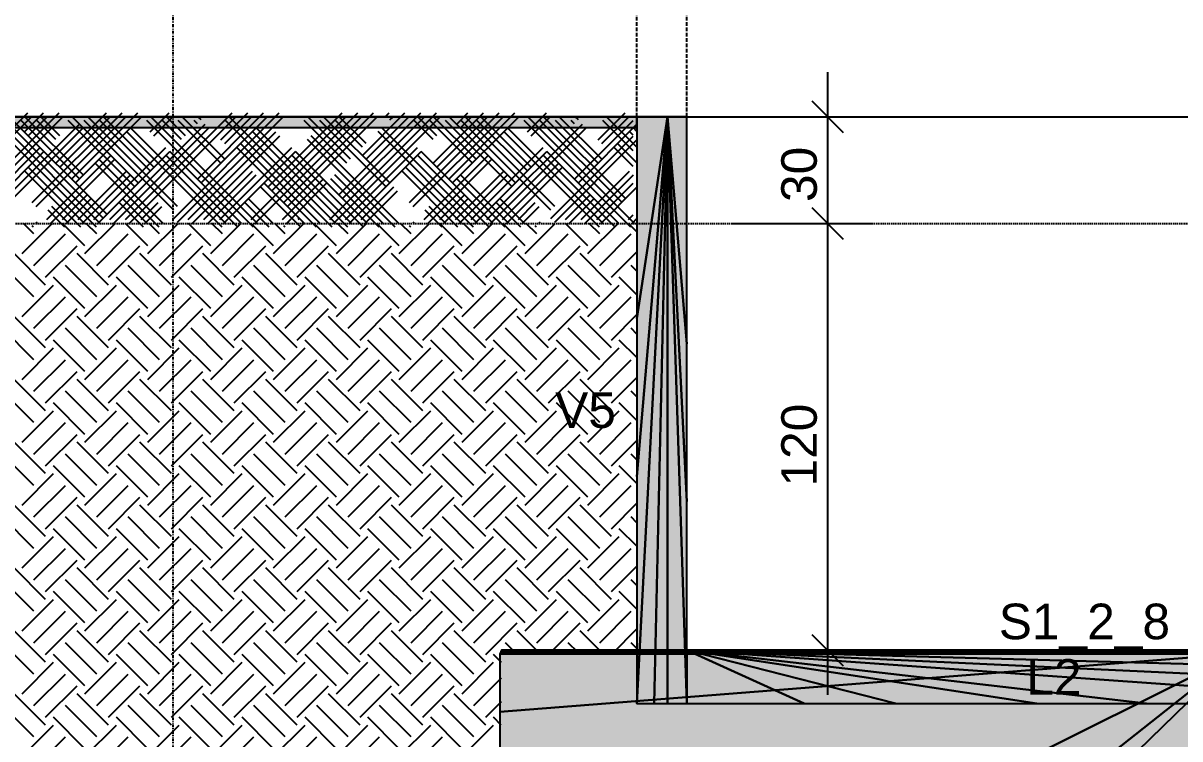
# Model space of a CAD drawing. Extents: x 37185 to 43130, y -8131 to -3926.
# Drawn here: x 38304.2 to 38521.1, y -7712.6 to -7578.4 of the extents above; entities that cross this region are included whole.
import ezdxf

# ---------------------------------------------------------------- set-up
doc = ezdxf.new("R2010")
doc.units = 0
doc.header["$MEASUREMENT"] = 0
for name, pattern in [('ESTILO_TQS_0001', [1, 0.7, -0.3]), ('ESTILO_TQS_0002', [0.4, 0.1, -0.3]), ('ESTILO_TQS_0004', [1.12, 0.5, -0.2, 0.01, -0.2, 0.01, -0.2])]:
    doc.linetypes.add(name, pattern=pattern)
for name, color, linetype in [('36', 253, 'CONTINUOUS'), ('47', 15, 'CONTINUOUS'), ('52', 3, 'CONTINUOUS'), ('67', 7, 'CONTINUOUS'), ('68', 4, 'CONTINUOUS'), ('70', 160, 'CONTINUOUS'), ('74', 2, 'CONTINUOUS'), ('75', 9, 'CONTINUOUS'), ('96', 252, 'CONTINUOUS')]:
    doc.layers.add(name, color=color, linetype=linetype)
doc.styles.add('TQS_ARIAL', font='arial.ttf')

msp = doc.modelspace()

# ---------------------------------------------------------------- linework, layer by layer
at = {"layer": '36', "linetype": 'Continuous'}
for p, q in [((38290.99, -7615.24), (38310.99, -7595.25)), ((38297.11, -7603.23), (38305.1, -7595.25)), ((38304.48, -7598.81), (38308.04, -7595.25)), ((38305.95, -7612.07), (38322.78, -7595.25)), ((38310.37, -7604.7), (38319.83, -7595.25)), ((38313.32, -7607.65), (38325.72, -7595.25)), ((38323.4, -7615.24), (38343.4, -7595.25)), ((38328.05, -7598.81), (38331.61, -7595.25)), ((38332.47, -7615.02), (38352.24, -7595.25)), ((38336.89, -7607.65), (38349.29, -7595.25)), ((38341.31, -7600.28), (38346.35, -7595.25)), ((38346.97, -7615.24), (38366.97, -7595.25)), ((38350.15, -7609.12), (38364.02, -7595.25)), ((38353.09, -7612.07), (38369.92, -7595.25)), ((38361.7, -7615.24), (38381.7, -7595.25)), ((38363.41, -7610.6), (38378.75, -7595.25)), ((38367.82, -7603.23), (38375.81, -7595.25)), ((38372.24, -7595.87), (38372.86, -7595.25)), ((38376.66, -7612.07), (38393.49, -7595.25)), ((38381.08, -7604.7), (38390.54, -7595.25)), ((38384.03, -7607.65), (38396.43, -7595.25)), ((38385.5, -7597.34), (38387.59, -7595.25)), ((38398.76, -7598.81), (38402.32, -7595.25)), ((38412.02, -7600.28), (38417.06, -7595.25)), ((38291.7, -7615.95), (38311.7, -7595.96)), ((38296.89, -7615.24), (38314.79, -7597.34)), ((38297.82, -7603.94), (38305.8, -7595.96)), ((38319.21, -7614.96), (38300.92, -7596.66)), ((38319.92, -7614.25), (38301.62, -7595.96)), ((38314.79, -7607.59), (38303.86, -7596.66)), ((38315.5, -7606.88), (38304.57, -7595.96)), ((38305.19, -7599.52), (38308.75, -7595.96)), ((38306.66, -7612.78), (38323.48, -7595.96)), ((38310.37, -7600.23), (38306.81, -7596.66)), ((38311.08, -7599.52), (38307.52, -7595.96)), ((38311.08, -7605.41), (38320.54, -7595.96)), ((38325.1, -7609.06), (38312.7, -7596.66)), ((38325.81, -7608.36), (38313.41, -7595.96)), ((38314.03, -7608.36), (38326.43, -7595.96)), ((38332.47, -7613.48), (38315.65, -7596.66)), ((38333.18, -7612.78), (38316.35, -7595.96)), ((38328.05, -7606.12), (38318.59, -7596.66)), ((38328.76, -7605.41), (38319.3, -7595.96)), ((38320.46, -7615.24), (38338.36, -7597.34)), ((38324.11, -7615.95), (38344.11, -7595.96)), ((38347.43, -7616.66), (38327.43, -7596.66)), ((38348.14, -7615.95), (38328.14, -7595.96)), ((38328.76, -7599.52), (38332.32, -7595.96)), ((38333.94, -7600.23), (38330.38, -7596.66)), ((38334.65, -7599.52), (38331.09, -7595.96)), ((38333.18, -7615.72), (38352.95, -7595.96)), ((38341.31, -7604.65), (38333.32, -7596.66)), ((38342.02, -7603.94), (38334.03, -7595.96)), ((38336.89, -7597.28), (38336.27, -7596.66)), ((38337.6, -7596.57), (38336.98, -7595.96)), ((38337.6, -7608.36), (38350, -7595.96)), ((38342.02, -7600.99), (38347.05, -7595.96)), ((38362.16, -7616.66), (38342.16, -7596.66)), ((38362.87, -7615.95), (38342.87, -7595.96)), ((38347.68, -7615.95), (38367.68, -7595.96)), ((38350.85, -7609.83), (38364.73, -7595.96)), ((38353.8, -7612.78), (38370.62, -7595.96)), ((38364.88, -7604.65), (38356.9, -7596.66)), ((38365.59, -7603.94), (38357.6, -7595.96)), ((38372.24, -7609.06), (38359.84, -7596.66)), ((38372.95, -7608.36), (38360.55, -7595.96)), ((38362.41, -7615.95), (38382.41, -7595.96)), ((38367.82, -7601.7), (38362.79, -7596.66)), ((38368.53, -7600.99), (38363.49, -7595.96)), ((38364.11, -7611.3), (38379.46, -7595.96)), ((38368.53, -7603.94), (38376.52, -7595.96)), ((38372.95, -7596.57), (38373.57, -7595.96)), ((38377.37, -7612.78), (38394.19, -7595.96)), ((38381.08, -7600.23), (38377.52, -7596.66)), ((38381.79, -7599.52), (38378.23, -7595.96)), ((38388.45, -7604.65), (38380.47, -7596.66)), ((38389.16, -7603.94), (38381.17, -7595.96)), ((38381.79, -7605.41), (38391.25, -7595.96)), ((38395.81, -7609.06), (38383.41, -7596.66)), ((38396.52, -7608.36), (38384.12, -7595.96)), ((38384.74, -7608.36), (38397.14, -7595.96)), ((38386.21, -7598.05), (38388.3, -7595.96)), ((38403.18, -7613.48), (38386.36, -7596.66)), ((38403.89, -7612.78), (38387.07, -7595.96)), ((38398.76, -7606.12), (38389.3, -7596.66)), ((38399.47, -7605.41), (38390.01, -7595.96)), ((38391.17, -7615.24), (38409.07, -7597.34)), ((38418.14, -7616.66), (38398.14, -7596.66)), ((38418.85, -7615.95), (38398.85, -7595.96)), ((38399.47, -7599.52), (38403.03, -7595.96)), ((38416.44, -7612.01), (38401.09, -7596.66)), ((38417.15, -7611.3), (38401.8, -7595.96)), ((38412.02, -7604.65), (38404.04, -7596.66)), ((38412.73, -7603.94), (38404.74, -7595.96)), ((38407.6, -7597.28), (38406.98, -7596.66)), ((38407.6, -7607.65), (38418.59, -7596.67)), ((38408.31, -7596.57), (38407.69, -7595.96)), ((38408.31, -7608.36), (38419.29, -7597.37)), ((38412.73, -7600.99), (38417.76, -7595.96)), ((38418.59, -7602.37), (38412.87, -7596.66)), ((38419.29, -7601.67), (38413.58, -7595.96)), ((38297.59, -7615.95), (38315.5, -7598.05)), ((38317.97, -7616.66), (38300.06, -7598.75)), ((38318.67, -7615.95), (38300.77, -7598.05)), ((38321.16, -7615.95), (38339.07, -7598.05)), ((38341.54, -7616.66), (38323.63, -7598.75)), ((38342.24, -7615.95), (38324.34, -7598.05)), ((38335.19, -7615.24), (38351.62, -7598.81)), ((38335.89, -7615.95), (38352.33, -7599.52)), ((38365.11, -7616.66), (38347.2, -7598.75)), ((38365.81, -7615.95), (38347.91, -7598.05)), ((38374.65, -7615.95), (38358.22, -7599.52)), ((38388.68, -7616.66), (38370.77, -7598.75)), ((38389.38, -7615.95), (38371.48, -7598.05)), ((38391.87, -7615.95), (38409.78, -7598.05)), ((38412.25, -7616.66), (38394.34, -7598.75)), ((38412.95, -7615.95), (38395.05, -7598.05)), ((38403.18, -7615.02), (38418.59, -7599.61)), ((38418.59, -7599.43), (38417.91, -7598.75)), ((38419.29, -7598.72), (38418.62, -7598.05)), ((38293.94, -7615.24), (38307.43, -7601.76)), ((38317.51, -7615.24), (38331, -7601.76)), ((38341.08, -7615.24), (38354.57, -7601.76)), ((38359.21, -7616.66), (38344.25, -7601.7)), ((38359.92, -7615.95), (38344.96, -7600.99)), ((38373.95, -7616.66), (38357.51, -7600.23)), ((38364.65, -7615.24), (38378.14, -7601.76)), ((38388.22, -7615.24), (38401.71, -7601.76)), ((38403.89, -7615.72), (38419.29, -7600.32)), ((38418.59, -7605.32), (38414.97, -7601.7)), ((38419.29, -7604.61), (38415.67, -7600.99)), ((38294.65, -7615.95), (38308.13, -7602.47)), ((38308.67, -7615.24), (38320.68, -7603.23)), ((38309.38, -7615.95), (38321.39, -7603.94)), ((38318.22, -7615.95), (38331.7, -7602.47)), ((38330.46, -7615.95), (38318.45, -7603.94)), ((38344.48, -7616.66), (38331, -7603.17)), ((38345.19, -7615.95), (38331.7, -7602.47)), ((38341.79, -7615.95), (38355.27, -7602.47)), ((38368.05, -7616.66), (38354.57, -7603.17)), ((38368.76, -7615.95), (38355.27, -7602.47)), ((38365.36, -7615.95), (38378.84, -7602.47)), ((38391.62, -7616.66), (38378.14, -7603.17)), ((38392.33, -7615.95), (38378.84, -7602.47)), ((38379.38, -7615.24), (38391.4, -7603.23)), ((38380.09, -7615.95), (38392.1, -7603.94)), ((38388.93, -7615.95), (38402.41, -7602.47)), ((38415.19, -7616.66), (38401.71, -7603.17)), ((38415.9, -7615.95), (38402.41, -7602.47)), ((38315.02, -7616.66), (38304.48, -7606.12)), ((38315.73, -7615.95), (38305.19, -7605.41)), ((38314.56, -7615.24), (38323.63, -7606.18)), ((38329.75, -7616.66), (38317.74, -7604.65)), ((38338.13, -7615.24), (38347.2, -7606.18)), ((38385.73, -7616.66), (38375.19, -7606.12)), ((38386.44, -7615.95), (38375.9, -7605.41)), ((38385.27, -7615.24), (38394.34, -7606.18)), ((38394.11, -7615.24), (38404.65, -7604.7)), ((38394.82, -7615.95), (38405.36, -7605.41)), ((38408.84, -7615.24), (38417.91, -7606.18)), ((38315.27, -7615.95), (38324.34, -7606.88)), ((38338.84, -7615.95), (38347.91, -7606.88)), ((38356.97, -7615.95), (38349.38, -7608.36)), ((38352.87, -7615.24), (38360.46, -7607.65)), ((38353.57, -7615.95), (38361.17, -7608.36)), ((38371, -7616.66), (38361.93, -7607.59)), ((38371.71, -7615.95), (38362.64, -7606.88)), ((38394.57, -7616.66), (38385.5, -7607.59)), ((38385.98, -7615.95), (38395.05, -7606.88)), ((38395.28, -7615.95), (38386.21, -7606.88)), ((38409.55, -7615.95), (38418.62, -7606.88)), ((38411.79, -7615.24), (38418.59, -7608.45)), ((38419.29, -7607.56), (38419.29, -7607.56)), ((38419.29, -7607.56), (38419.29, -7607.56)), ((38311.62, -7615.24), (38316.26, -7610.6)), ((38356.27, -7616.66), (38348.67, -7609.06)), ((38367.6, -7615.24), (38373.72, -7609.12)), ((38368.3, -7615.95), (38374.42, -7609.83)), ((38382.33, -7615.24), (38386.98, -7610.6)), ((38405.9, -7615.24), (38410.55, -7610.6)), ((38412.5, -7615.95), (38419.29, -7609.16)), ((38419.29, -7610.5), (38419.29, -7610.5)), ((38419.29, -7610.5), (38419.29, -7610.5)), ((38312.78, -7615.95), (38309.61, -7612.78)), ((38312.32, -7615.95), (38316.97, -7611.3)), ((38326.8, -7616.66), (38322.16, -7612.01)), ((38327.51, -7615.95), (38322.86, -7611.3)), ((38326.35, -7615.24), (38329.52, -7612.07)), ((38327.06, -7615.95), (38330.23, -7612.78)), ((38350.38, -7616.66), (38345.73, -7612.01)), ((38351.08, -7615.95), (38346.43, -7611.3)), ((38383.49, -7615.95), (38380.32, -7612.78)), ((38383.04, -7615.95), (38387.68, -7611.3)), ((38397.52, -7616.66), (38392.87, -7612.01)), ((38398.22, -7615.95), (38393.58, -7611.3)), ((38397.06, -7615.24), (38400.23, -7612.07)), ((38397.77, -7615.95), (38400.94, -7612.78)), ((38406.61, -7615.95), (38411.25, -7611.3)), ((38312.07, -7616.66), (38308.9, -7613.48)), ((38355.81, -7615.24), (38356.04, -7615.02)), ((38382.78, -7616.66), (38379.61, -7613.48)), ((38417.68, -7615.24), (38418.59, -7614.34)), ((38418.39, -7615.95), (38419.29, -7615.05)), ((38419.29, -7613.45), (38419.29, -7613.45)), ((38419.29, -7613.45), (38419.29, -7613.45)), ((38306.18, -7616.66), (38305.95, -7616.43)), ((38306.43, -7615.95), (38306.43, -7615.95)), ((38306.43, -7615.95), (38306.43, -7615.95)), ((38306.89, -7615.95), (38306.66, -7615.72)), ((38309.83, -7615.95), (38309.83, -7615.95)), ((38309.83, -7615.95), (38309.83, -7615.95)), ((38321.62, -7615.95), (38321.62, -7615.95)), ((38321.62, -7615.95), (38321.62, -7615.95)), ((38324.57, -7615.95), (38324.57, -7615.95)), ((38324.57, -7615.95), (38324.57, -7615.95)), ((38330, -7615.95), (38330, -7615.95)), ((38330, -7615.95), (38330, -7615.95)), ((38332.95, -7615.95), (38332.95, -7615.95)), ((38332.95, -7615.95), (38332.95, -7615.95)), ((38333.4, -7615.95), (38333.4, -7615.95)), ((38333.4, -7615.95), (38333.4, -7615.95)), ((38336.35, -7615.95), (38336.35, -7615.95)), ((38336.35, -7615.95), (38336.35, -7615.95)), ((38339.3, -7615.95), (38339.3, -7615.95)), ((38339.3, -7615.95), (38339.3, -7615.95)), ((38344.73, -7615.95), (38344.73, -7615.95)), ((38344.73, -7615.95), (38344.73, -7615.95)), ((38350.63, -7615.95), (38350.63, -7615.95)), ((38350.63, -7615.95), (38350.63, -7615.95)), ((38353.32, -7616.66), (38353.09, -7616.43)), ((38354.03, -7615.95), (38353.8, -7615.72)), ((38356.52, -7615.95), (38356.75, -7615.72)), ((38359.47, -7615.95), (38359.47, -7615.95)), ((38359.47, -7615.95), (38359.47, -7615.95)), ((38371.25, -7615.95), (38371.25, -7615.95)), ((38371.25, -7615.95), (38371.25, -7615.95)), ((38374.2, -7615.95), (38374.2, -7615.95)), ((38374.2, -7615.95), (38374.2, -7615.95)), ((38376.89, -7616.66), (38376.66, -7616.43)), ((38377.14, -7615.95), (38377.14, -7615.95)), ((38377.14, -7615.95), (38377.14, -7615.95)), ((38377.6, -7615.95), (38377.37, -7615.72)), ((38380.55, -7615.95), (38380.55, -7615.95)), ((38380.55, -7615.95), (38380.55, -7615.95)), ((38400.46, -7616.66), (38400.23, -7616.43)), ((38400.71, -7615.95), (38400.71, -7615.95)), ((38400.71, -7615.95), (38400.71, -7615.95)), ((38401.17, -7615.95), (38400.94, -7615.72)), ((38403.66, -7615.95), (38403.66, -7615.95)), ((38403.66, -7615.95), (38403.66, -7615.95)), ((38404.12, -7615.95), (38404.12, -7615.95)), ((38404.12, -7615.95), (38404.12, -7615.95)), ((38407.06, -7615.95), (38407.06, -7615.95)), ((38407.06, -7615.95), (38407.06, -7615.95)), ((38410.01, -7615.95), (38410.01, -7615.95)), ((38410.01, -7615.95), (38410.01, -7615.95)), ((38415.44, -7615.95), (38415.44, -7615.95)), ((38415.44, -7615.95), (38415.44, -7615.95))]:
    msp.add_line(p, q, dxfattribs=at)
at = {"layer": '47', "linetype": 'Continuous'}
for p, q in [((38304.03, -7621.62), (38309.69, -7615.96)), ((38306.24, -7617.93), (38304.27, -7615.96)), ((38315.82, -7620.14), (38311.63, -7615.96)), ((38315.82, -7621.62), (38321.48, -7615.96)), ((38318.03, -7617.93), (38316.05, -7615.96)), ((38327.6, -7620.14), (38323.42, -7615.96)), ((38327.6, -7621.62), (38333.26, -7615.96)), ((38329.81, -7617.93), (38327.84, -7615.96)), ((38339.39, -7620.14), (38335.2, -7615.96)), ((38339.39, -7621.62), (38345.05, -7615.96)), ((38341.6, -7617.93), (38339.62, -7615.96)), ((38351.17, -7620.14), (38346.99, -7615.96)), ((38351.17, -7621.62), (38356.84, -7615.96)), ((38353.38, -7617.93), (38351.41, -7615.96)), ((38362.96, -7620.14), (38358.77, -7615.96)), ((38362.96, -7621.62), (38368.62, -7615.96)), ((38365.17, -7617.93), (38363.19, -7615.96)), ((38374.74, -7620.14), (38370.56, -7615.96)), ((38374.74, -7621.62), (38380.41, -7615.96)), ((38376.95, -7617.93), (38374.98, -7615.96)), ((38386.53, -7620.14), (38382.34, -7615.96)), ((38386.53, -7621.62), (38392.19, -7615.96)), ((38388.74, -7617.93), (38386.76, -7615.96)), ((38398.31, -7620.14), (38394.13, -7615.96)), ((38398.31, -7621.62), (38403.98, -7615.96)), ((38400.52, -7617.93), (38398.55, -7615.96)), ((38410.1, -7620.14), (38405.91, -7615.96)), ((38410.1, -7621.62), (38415.76, -7615.96)), ((38412.31, -7617.93), (38410.33, -7615.96)), ((38419.29, -7617.55), (38417.7, -7615.96)), ((38306.24, -7623.83), (38312.14, -7617.93)), ((38318.03, -7623.83), (38323.92, -7617.93)), ((38329.81, -7623.83), (38335.71, -7617.93)), ((38341.6, -7623.83), (38347.49, -7617.93)), ((38353.38, -7623.83), (38359.28, -7617.93)), ((38365.17, -7623.83), (38371.06, -7617.93)), ((38376.95, -7623.83), (38382.85, -7617.93)), ((38388.74, -7623.83), (38394.63, -7617.93)), ((38400.52, -7623.83), (38406.42, -7617.93)), ((38412.31, -7623.83), (38418.2, -7617.93)), ((38308.45, -7627.51), (38302.56, -7621.62)), ((38308.45, -7626.04), (38314.35, -7620.14)), ((38320.24, -7627.51), (38314.35, -7621.62)), ((38320.24, -7626.04), (38326.13, -7620.14)), ((38332.02, -7627.51), (38326.13, -7621.62)), ((38332.02, -7626.04), (38337.92, -7620.14)), ((38343.81, -7627.51), (38337.92, -7621.62)), ((38343.81, -7626.04), (38349.7, -7620.14)), ((38355.59, -7627.51), (38349.7, -7621.62)), ((38355.59, -7626.04), (38361.49, -7620.14)), ((38367.38, -7627.51), (38361.49, -7621.62)), ((38367.38, -7626.04), (38373.27, -7620.14)), ((38379.16, -7627.51), (38373.27, -7621.62)), ((38379.16, -7626.04), (38385.06, -7620.14)), ((38390.95, -7627.51), (38385.06, -7621.62)), ((38390.95, -7626.04), (38396.84, -7620.14)), ((38402.73, -7627.51), (38396.84, -7621.62)), ((38402.73, -7626.04), (38408.63, -7620.14)), ((38414.52, -7627.51), (38408.63, -7621.62)), ((38414.52, -7626.04), (38419.29, -7621.26)), ((38419.29, -7620.5), (38419.29, -7620.5)), ((38306.24, -7629.72), (38300.35, -7623.83)), ((38318.03, -7629.72), (38312.14, -7623.83)), ((38329.81, -7629.72), (38323.92, -7623.83)), ((38341.6, -7629.72), (38335.71, -7623.83)), ((38353.38, -7629.72), (38347.49, -7623.83)), ((38365.17, -7629.72), (38359.28, -7623.83)), ((38376.95, -7629.72), (38371.06, -7623.83)), ((38388.74, -7629.72), (38382.85, -7623.83)), ((38400.52, -7629.72), (38394.63, -7623.83)), ((38412.31, -7629.72), (38406.42, -7623.83)), ((38419.29, -7624.92), (38418.2, -7623.83)), ((38315.82, -7631.93), (38309.93, -7626.04)), ((38327.6, -7631.93), (38321.71, -7626.04)), ((38339.39, -7631.93), (38333.5, -7626.04)), ((38351.17, -7631.93), (38345.28, -7626.04)), ((38362.96, -7631.93), (38357.07, -7626.04)), ((38374.74, -7631.93), (38368.85, -7626.04)), ((38386.53, -7631.93), (38380.64, -7626.04)), ((38398.31, -7631.93), (38392.42, -7626.04)), ((38410.1, -7631.93), (38404.21, -7626.04)), ((38419.29, -7629.34), (38415.99, -7626.04)), ((38304.03, -7633.4), (38309.93, -7627.51)), ((38315.82, -7633.4), (38321.71, -7627.51)), ((38327.6, -7633.4), (38333.5, -7627.51)), ((38339.39, -7633.4), (38345.28, -7627.51)), ((38351.17, -7633.4), (38357.07, -7627.51)), ((38362.96, -7633.4), (38368.85, -7627.51)), ((38374.74, -7633.4), (38380.64, -7627.51)), ((38386.53, -7633.4), (38392.42, -7627.51)), ((38398.31, -7633.4), (38404.21, -7627.51)), ((38410.1, -7633.4), (38415.99, -7627.51)), ((38306.24, -7635.61), (38312.14, -7629.72)), ((38318.03, -7635.61), (38323.92, -7629.72)), ((38329.81, -7635.61), (38335.71, -7629.72)), ((38341.6, -7635.61), (38347.49, -7629.72)), ((38353.38, -7635.61), (38359.28, -7629.72)), ((38365.17, -7635.61), (38371.06, -7629.72)), ((38376.95, -7635.61), (38382.85, -7629.72)), ((38388.74, -7635.61), (38394.63, -7629.72)), ((38400.52, -7635.61), (38406.42, -7629.72)), ((38412.31, -7635.61), (38418.2, -7629.72)), ((38308.45, -7637.82), (38314.35, -7631.93)), ((38320.24, -7637.82), (38326.13, -7631.93)), ((38332.02, -7637.82), (38337.92, -7631.93)), ((38343.81, -7637.82), (38349.7, -7631.93)), ((38355.59, -7637.82), (38361.49, -7631.93)), ((38367.38, -7637.82), (38373.27, -7631.93)), ((38379.16, -7637.82), (38385.06, -7631.93)), ((38390.95, -7637.82), (38396.84, -7631.93)), ((38402.73, -7637.82), (38408.63, -7631.93)), ((38419.29, -7632.28), (38419.29, -7632.28)), ((38308.45, -7639.29), (38302.56, -7633.4)), ((38320.24, -7639.29), (38314.35, -7633.4)), ((38332.02, -7639.29), (38326.13, -7633.4)), ((38343.81, -7639.29), (38337.92, -7633.4)), ((38355.59, -7639.29), (38349.7, -7633.4)), ((38367.38, -7639.29), (38361.49, -7633.4)), ((38379.16, -7639.29), (38373.27, -7633.4)), ((38390.95, -7639.29), (38385.06, -7633.4)), ((38402.73, -7639.29), (38396.84, -7633.4)), ((38414.52, -7639.29), (38408.63, -7633.4)), ((38414.52, -7637.82), (38419.29, -7633.05)), ((38306.24, -7641.5), (38300.35, -7635.61)), ((38318.03, -7641.5), (38312.14, -7635.61)), ((38329.81, -7641.5), (38323.92, -7635.61)), ((38341.6, -7641.5), (38335.71, -7635.61)), ((38353.38, -7641.5), (38347.49, -7635.61)), ((38365.17, -7641.5), (38359.28, -7635.61)), ((38376.95, -7641.5), (38371.06, -7635.61)), ((38388.74, -7641.5), (38382.85, -7635.61)), ((38400.52, -7641.5), (38394.63, -7635.61)), ((38412.31, -7641.5), (38406.42, -7635.61)), ((38419.29, -7636.7), (38418.2, -7635.61)), ((38315.82, -7643.71), (38309.93, -7637.82)), ((38327.6, -7643.71), (38321.71, -7637.82)), ((38339.39, -7643.71), (38333.5, -7637.82)), ((38351.17, -7643.71), (38345.28, -7637.82)), ((38362.96, -7643.71), (38357.07, -7637.82)), ((38374.74, -7643.71), (38368.85, -7637.82)), ((38386.53, -7643.71), (38380.64, -7637.82)), ((38398.31, -7643.71), (38392.42, -7637.82)), ((38410.1, -7643.71), (38404.21, -7637.82)), ((38419.29, -7641.12), (38415.99, -7637.82)), ((38304.03, -7645.19), (38309.93, -7639.29)), ((38315.82, -7645.19), (38321.71, -7639.29)), ((38327.6, -7645.19), (38333.5, -7639.29)), ((38339.39, -7645.19), (38345.28, -7639.29)), ((38351.17, -7645.19), (38357.07, -7639.29)), ((38362.96, -7645.19), (38368.85, -7639.29)), ((38374.74, -7645.19), (38380.64, -7639.29)), ((38386.53, -7645.19), (38392.42, -7639.29)), ((38398.31, -7645.19), (38404.21, -7639.29)), ((38410.1, -7645.19), (38415.99, -7639.29)), ((38306.24, -7647.4), (38312.14, -7641.5)), ((38318.03, -7647.4), (38323.92, -7641.5)), ((38329.81, -7647.4), (38335.71, -7641.5)), ((38341.6, -7647.4), (38347.49, -7641.5)), ((38353.38, -7647.4), (38359.28, -7641.5)), ((38365.17, -7647.4), (38371.06, -7641.5)), ((38376.95, -7647.4), (38382.85, -7641.5)), ((38388.74, -7647.4), (38394.63, -7641.5)), ((38400.52, -7647.4), (38406.42, -7641.5)), ((38412.31, -7647.4), (38418.2, -7641.5)), ((38308.45, -7651.08), (38302.56, -7645.19)), ((38308.45, -7649.61), (38314.35, -7643.71)), ((38320.24, -7651.08), (38314.35, -7645.19)), ((38320.24, -7649.61), (38326.13, -7643.71)), ((38332.02, -7651.08), (38326.13, -7645.19)), ((38332.02, -7649.61), (38337.92, -7643.71)), ((38343.81, -7651.08), (38337.92, -7645.19)), ((38343.81, -7649.61), (38349.7, -7643.71)), ((38355.59, -7651.08), (38349.7, -7645.19)), ((38355.59, -7649.61), (38361.49, -7643.71)), ((38367.38, -7651.08), (38361.49, -7645.19)), ((38367.38, -7649.61), (38373.27, -7643.71)), ((38379.16, -7651.08), (38373.27, -7645.19)), ((38379.16, -7649.61), (38385.06, -7643.71)), ((38390.95, -7651.08), (38385.06, -7645.19)), ((38390.95, -7649.61), (38396.84, -7643.71)), ((38402.73, -7651.08), (38396.84, -7645.19)), ((38402.73, -7649.61), (38408.63, -7643.71)), ((38414.52, -7651.08), (38408.63, -7645.19)), ((38414.52, -7649.61), (38419.29, -7644.83)), ((38419.29, -7644.07), (38419.29, -7644.07)), ((38306.24, -7653.29), (38300.35, -7647.4)), ((38318.03, -7653.29), (38312.14, -7647.4)), ((38329.81, -7653.29), (38323.92, -7647.4)), ((38341.6, -7653.29), (38335.71, -7647.4)), ((38353.38, -7653.29), (38347.49, -7647.4)), ((38365.17, -7653.29), (38359.28, -7647.4)), ((38376.95, -7653.29), (38371.06, -7647.4)), ((38388.74, -7653.29), (38382.85, -7647.4)), ((38400.52, -7653.29), (38394.63, -7647.4)), ((38412.31, -7653.29), (38406.42, -7647.4)), ((38419.29, -7648.49), (38418.2, -7647.4)), ((38315.82, -7655.5), (38309.93, -7649.61)), ((38327.6, -7655.5), (38321.71, -7649.61)), ((38339.39, -7655.5), (38333.5, -7649.61)), ((38351.17, -7655.5), (38345.28, -7649.61)), ((38362.96, -7655.5), (38357.07, -7649.61)), ((38374.74, -7655.5), (38368.85, -7649.61)), ((38386.53, -7655.5), (38380.64, -7649.61)), ((38398.31, -7655.5), (38392.42, -7649.61)), ((38410.1, -7655.5), (38404.21, -7649.61)), ((38419.29, -7652.91), (38415.99, -7649.61)), ((38304.03, -7656.97), (38309.93, -7651.08)), ((38315.82, -7656.97), (38321.71, -7651.08)), ((38327.6, -7656.97), (38333.5, -7651.08)), ((38339.39, -7656.97), (38345.28, -7651.08)), ((38351.17, -7656.97), (38357.07, -7651.08)), ((38362.96, -7656.97), (38368.85, -7651.08)), ((38374.74, -7656.97), (38380.64, -7651.08)), ((38386.53, -7656.97), (38392.42, -7651.08)), ((38398.31, -7656.97), (38404.21, -7651.08)), ((38410.1, -7656.97), (38415.99, -7651.08)), ((38306.24, -7659.18), (38312.14, -7653.29)), ((38318.03, -7659.18), (38323.92, -7653.29)), ((38329.81, -7659.18), (38335.71, -7653.29)), ((38341.6, -7659.18), (38347.49, -7653.29)), ((38353.38, -7659.18), (38359.28, -7653.29)), ((38365.17, -7659.18), (38371.06, -7653.29)), ((38376.95, -7659.18), (38382.85, -7653.29)), ((38388.74, -7659.18), (38394.63, -7653.29)), ((38400.52, -7659.18), (38406.42, -7653.29)), ((38412.31, -7659.18), (38418.2, -7653.29)), ((38308.45, -7661.39), (38314.35, -7655.5)), ((38320.24, -7661.39), (38326.13, -7655.5)), ((38332.02, -7661.39), (38337.92, -7655.5)), ((38343.81, -7661.39), (38349.7, -7655.5)), ((38355.59, -7661.39), (38361.49, -7655.5)), ((38367.38, -7661.39), (38373.27, -7655.5)), ((38379.16, -7661.39), (38385.06, -7655.5)), ((38390.95, -7661.39), (38396.84, -7655.5)), ((38402.73, -7661.39), (38408.63, -7655.5)), ((38419.29, -7655.85), (38419.29, -7655.85)), ((38308.45, -7662.86), (38302.56, -7656.97)), ((38320.24, -7662.86), (38314.35, -7656.97)), ((38332.02, -7662.86), (38326.13, -7656.97)), ((38343.81, -7662.86), (38337.92, -7656.97)), ((38355.59, -7662.86), (38349.7, -7656.97)), ((38367.38, -7662.86), (38361.49, -7656.97)), ((38379.16, -7662.86), (38373.27, -7656.97)), ((38390.95, -7662.86), (38385.06, -7656.97)), ((38402.73, -7662.86), (38396.84, -7656.97)), ((38414.52, -7662.86), (38408.63, -7656.97)), ((38414.52, -7661.39), (38419.29, -7656.62)), ((38306.24, -7665.07), (38300.35, -7659.18)), ((38318.03, -7665.07), (38312.14, -7659.18)), ((38329.81, -7665.07), (38323.92, -7659.18)), ((38341.6, -7665.07), (38335.71, -7659.18)), ((38353.38, -7665.07), (38347.49, -7659.18)), ((38365.17, -7665.07), (38359.28, -7659.18)), ((38376.95, -7665.07), (38371.06, -7659.18)), ((38388.74, -7665.07), (38382.85, -7659.18)), ((38400.52, -7665.07), (38394.63, -7659.18)), ((38412.31, -7665.07), (38406.42, -7659.18)), ((38419.29, -7660.27), (38418.2, -7659.18)), ((38304.03, -7668.76), (38309.93, -7662.86)), ((38315.82, -7667.28), (38309.93, -7661.39)), ((38315.82, -7668.76), (38321.71, -7662.86)), ((38327.6, -7667.28), (38321.71, -7661.39)), ((38327.6, -7668.76), (38333.5, -7662.86)), ((38339.39, -7667.28), (38333.5, -7661.39)), ((38339.39, -7668.76), (38345.28, -7662.86)), ((38351.17, -7667.28), (38345.28, -7661.39)), ((38351.17, -7668.76), (38357.07, -7662.86)), ((38362.96, -7667.28), (38357.07, -7661.39)), ((38362.96, -7668.76), (38368.85, -7662.86)), ((38374.74, -7667.28), (38368.85, -7661.39)), ((38374.74, -7668.76), (38380.64, -7662.86)), ((38386.53, -7667.28), (38380.64, -7661.39)), ((38386.53, -7668.76), (38392.42, -7662.86)), ((38398.31, -7667.28), (38392.42, -7661.39)), ((38398.31, -7668.76), (38404.21, -7662.86)), ((38410.1, -7667.28), (38404.21, -7661.39)), ((38410.1, -7668.76), (38415.99, -7662.86)), ((38419.29, -7664.69), (38415.99, -7661.39)), ((38306.24, -7670.97), (38312.14, -7665.07)), ((38318.03, -7670.97), (38323.92, -7665.07)), ((38329.81, -7670.97), (38335.71, -7665.07)), ((38341.6, -7670.97), (38347.49, -7665.07)), ((38353.38, -7670.97), (38359.28, -7665.07)), ((38365.17, -7670.97), (38371.06, -7665.07)), ((38376.95, -7670.97), (38382.85, -7665.07)), ((38388.74, -7670.97), (38394.63, -7665.07)), ((38400.52, -7670.97), (38406.42, -7665.07)), ((38412.31, -7670.97), (38418.2, -7665.07)), ((38308.45, -7673.18), (38314.35, -7667.28)), ((38320.24, -7673.18), (38326.13, -7667.28)), ((38332.02, -7673.18), (38337.92, -7667.28)), ((38343.81, -7673.18), (38349.7, -7667.28)), ((38355.59, -7673.18), (38361.49, -7667.28)), ((38367.38, -7673.18), (38373.27, -7667.28)), ((38379.16, -7673.18), (38385.06, -7667.28)), ((38390.95, -7673.18), (38396.84, -7667.28)), ((38402.73, -7673.18), (38408.63, -7667.28)), ((38308.45, -7674.65), (38302.56, -7668.76)), ((38320.24, -7674.65), (38314.35, -7668.76)), ((38332.02, -7674.65), (38326.13, -7668.76)), ((38343.81, -7674.65), (38337.92, -7668.76)), ((38355.59, -7674.65), (38349.7, -7668.76)), ((38367.38, -7674.65), (38361.49, -7668.76)), ((38379.16, -7674.65), (38373.27, -7668.76)), ((38390.95, -7674.65), (38385.06, -7668.76)), ((38402.73, -7674.65), (38396.84, -7668.76)), ((38414.52, -7674.65), (38408.63, -7668.76)), ((38414.52, -7673.18), (38419.29, -7668.4)), ((38419.29, -7667.64), (38419.29, -7667.64)), ((38306.24, -7676.86), (38300.35, -7670.97)), ((38318.03, -7676.86), (38312.14, -7670.97)), ((38329.81, -7676.86), (38323.92, -7670.97)), ((38341.6, -7676.86), (38335.71, -7670.97)), ((38353.38, -7676.86), (38347.49, -7670.97)), ((38365.17, -7676.86), (38359.28, -7670.97)), ((38376.95, -7676.86), (38371.06, -7670.97)), ((38388.74, -7676.86), (38382.85, -7670.97)), ((38400.52, -7676.86), (38394.63, -7670.97)), ((38412.31, -7676.86), (38406.42, -7670.97)), ((38419.29, -7672.06), (38418.2, -7670.97)), ((38315.82, -7679.07), (38309.93, -7673.18)), ((38327.6, -7679.07), (38321.71, -7673.18)), ((38339.39, -7679.07), (38333.5, -7673.18)), ((38351.17, -7679.07), (38345.28, -7673.18)), ((38362.96, -7679.07), (38357.07, -7673.18)), ((38374.74, -7679.07), (38368.85, -7673.18)), ((38386.53, -7679.07), (38380.64, -7673.18)), ((38398.31, -7679.07), (38392.42, -7673.18)), ((38410.1, -7679.07), (38404.21, -7673.18)), ((38419.29, -7676.48), (38415.99, -7673.18)), ((38304.03, -7680.54), (38309.93, -7674.65)), ((38315.82, -7680.54), (38321.71, -7674.65)), ((38327.6, -7680.54), (38333.5, -7674.65)), ((38339.39, -7680.54), (38345.28, -7674.65)), ((38351.17, -7680.54), (38357.07, -7674.65)), ((38362.96, -7680.54), (38368.85, -7674.65)), ((38374.74, -7680.54), (38380.64, -7674.65)), ((38386.53, -7680.54), (38392.42, -7674.65)), ((38398.31, -7680.54), (38404.21, -7674.65)), ((38410.1, -7680.54), (38415.99, -7674.65)), ((38306.24, -7682.75), (38312.14, -7676.86)), ((38318.03, -7682.75), (38323.92, -7676.86)), ((38329.81, -7682.75), (38335.71, -7676.86)), ((38341.6, -7682.75), (38347.49, -7676.86)), ((38353.38, -7682.75), (38359.28, -7676.86)), ((38365.17, -7682.75), (38371.06, -7676.86)), ((38376.95, -7682.75), (38382.85, -7676.86)), ((38388.74, -7682.75), (38394.63, -7676.86)), ((38400.52, -7682.75), (38406.42, -7676.86)), ((38412.31, -7682.75), (38418.2, -7676.86)), ((38308.45, -7684.96), (38314.35, -7679.07)), ((38320.24, -7684.96), (38326.13, -7679.07)), ((38332.02, -7684.96), (38337.92, -7679.07)), ((38343.81, -7684.96), (38349.7, -7679.07)), ((38355.59, -7684.96), (38361.49, -7679.07)), ((38367.38, -7684.96), (38373.27, -7679.07)), ((38379.16, -7684.96), (38385.06, -7679.07)), ((38390.95, -7684.96), (38396.84, -7679.07)), ((38402.73, -7684.96), (38408.63, -7679.07)), ((38414.52, -7684.96), (38419.29, -7680.19)), ((38419.29, -7679.42), (38419.29, -7679.42)), ((38308.45, -7686.43), (38302.56, -7680.54)), ((38320.24, -7686.43), (38314.35, -7680.54)), ((38332.02, -7686.43), (38326.13, -7680.54)), ((38343.81, -7686.43), (38337.92, -7680.54)), ((38355.59, -7686.43), (38349.7, -7680.54)), ((38367.38, -7686.43), (38361.49, -7680.54)), ((38379.16, -7686.43), (38373.27, -7680.54)), ((38390.95, -7686.43), (38385.06, -7680.54)), ((38402.73, -7686.43), (38396.84, -7680.54)), ((38414.52, -7686.43), (38408.63, -7680.54)), ((38306.24, -7688.64), (38300.35, -7682.75)), ((38318.03, -7688.64), (38312.14, -7682.75)), ((38329.81, -7688.64), (38323.92, -7682.75)), ((38341.6, -7688.64), (38335.71, -7682.75)), ((38353.38, -7688.64), (38347.49, -7682.75)), ((38365.17, -7688.64), (38359.28, -7682.75)), ((38376.95, -7688.64), (38371.06, -7682.75)), ((38388.74, -7688.64), (38382.85, -7682.75)), ((38400.52, -7688.64), (38394.63, -7682.75)), ((38412.31, -7688.64), (38406.42, -7682.75)), ((38419.29, -7683.84), (38418.2, -7682.75)), ((38304.03, -7692.33), (38309.93, -7686.43)), ((38315.82, -7690.85), (38309.93, -7684.96)), ((38315.82, -7692.33), (38321.71, -7686.43)), ((38327.6, -7690.85), (38321.71, -7684.96)), ((38327.6, -7692.33), (38333.5, -7686.43)), ((38339.39, -7690.85), (38333.5, -7684.96)), ((38339.39, -7692.33), (38345.28, -7686.43)), ((38351.17, -7690.85), (38345.28, -7684.96)), ((38351.17, -7692.33), (38357.07, -7686.43)), ((38362.96, -7690.85), (38357.07, -7684.96)), ((38362.96, -7692.33), (38368.85, -7686.43)), ((38374.74, -7690.85), (38368.85, -7684.96)), ((38374.74, -7692.33), (38380.64, -7686.43)), ((38386.53, -7690.85), (38380.64, -7684.96)), ((38386.53, -7692.33), (38392.42, -7686.43)), ((38398.31, -7690.85), (38392.42, -7684.96)), ((38398.31, -7692.33), (38404.21, -7686.43)), ((38410.1, -7690.85), (38404.21, -7684.96)), ((38410.1, -7692.33), (38415.99, -7686.43)), ((38419.29, -7688.26), (38415.99, -7684.96)), ((38306.24, -7694.54), (38312.14, -7688.64)), ((38318.03, -7694.54), (38323.92, -7688.64)), ((38329.81, -7694.54), (38335.71, -7688.64)), ((38341.6, -7694.54), (38347.49, -7688.64)), ((38353.38, -7694.54), (38359.28, -7688.64)), ((38365.17, -7694.54), (38371.06, -7688.64)), ((38376.95, -7694.54), (38382.85, -7688.64)), ((38388.74, -7694.54), (38394.63, -7688.64)), ((38400.52, -7694.54), (38406.42, -7688.64)), ((38412.31, -7694.54), (38418.2, -7688.64)), ((38308.45, -7696.75), (38314.35, -7690.85)), ((38320.24, -7696.75), (38326.13, -7690.85)), ((38332.02, -7696.75), (38337.92, -7690.85)), ((38343.81, -7696.75), (38349.7, -7690.85)), ((38355.59, -7696.75), (38361.49, -7690.85)), ((38367.38, -7696.75), (38373.27, -7690.85)), ((38379.16, -7696.75), (38385.06, -7690.85)), ((38390.95, -7696.75), (38396.84, -7690.85)), ((38403.28, -7696.2), (38408.63, -7690.85)), ((38308.45, -7698.22), (38302.56, -7692.33)), ((38320.24, -7698.22), (38314.35, -7692.33)), ((38332.02, -7698.22), (38326.13, -7692.33)), ((38343.81, -7698.22), (38337.92, -7692.33)), ((38355.59, -7698.22), (38349.7, -7692.33)), ((38367.38, -7698.22), (38361.49, -7692.33)), ((38379.16, -7698.22), (38373.27, -7692.33)), ((38390.95, -7698.22), (38385.06, -7692.33)), ((38400.64, -7696.13), (38396.84, -7692.33)), ((38412.75, -7696.45), (38408.63, -7692.33)), ((38414.76, -7696.5), (38419.29, -7691.97)), ((38419.29, -7691.21), (38419.29, -7691.21)), ((38306.24, -7700.43), (38300.35, -7694.54)), ((38318.03, -7700.43), (38312.14, -7694.54)), ((38329.81, -7700.43), (38323.92, -7694.54)), ((38341.6, -7700.43), (38335.71, -7694.54)), ((38353.38, -7700.43), (38347.49, -7694.54)), ((38365.17, -7700.43), (38359.28, -7694.54)), ((38376.95, -7700.43), (38371.06, -7694.54)), ((38388.74, -7700.43), (38382.85, -7694.54)), ((38396.11, -7696.01), (38394.63, -7694.54)), ((38408.21, -7696.33), (38406.42, -7694.54)), ((38419.29, -7695.63), (38418.2, -7694.54)), ((38315.82, -7702.64), (38309.93, -7696.75)), ((38327.6, -7702.64), (38321.71, -7696.75)), ((38339.39, -7702.64), (38333.5, -7696.75)), ((38351.17, -7702.64), (38345.28, -7696.75)), ((38362.96, -7702.64), (38357.07, -7696.75)), ((38374.74, -7702.64), (38368.85, -7696.75)), ((38386.53, -7702.64), (38380.64, -7696.75)), ((38393.91, -7698.23), (38392.42, -7696.75)), ((38394.67, -7695.97), (38394.67, -7695.97)), ((38398.97, -7696.09), (38398.97, -7696.09)), ((38403.67, -7696.21), (38403.67, -7696.21)), ((38406.15, -7696.27), (38406.15, -7696.27)), ((38410.46, -7696.39), (38410.46, -7696.39)), ((38415.77, -7696.53), (38415.77, -7696.53)), ((38417.63, -7696.58), (38417.63, -7696.58)), ((38304.03, -7704.11), (38309.93, -7698.22)), ((38315.82, -7704.11), (38321.71, -7698.22)), ((38327.6, -7704.11), (38333.5, -7698.22)), ((38339.39, -7704.11), (38345.28, -7698.22)), ((38351.17, -7704.11), (38357.07, -7698.22)), ((38362.96, -7704.11), (38368.85, -7698.22)), ((38374.74, -7704.11), (38380.64, -7698.22)), ((38386.53, -7704.11), (38392.42, -7698.22)), ((38306.24, -7706.32), (38312.14, -7700.43)), ((38318.03, -7706.32), (38323.92, -7700.43)), ((38329.81, -7706.32), (38335.71, -7700.43)), ((38341.6, -7706.32), (38347.49, -7700.43)), ((38353.38, -7706.32), (38359.28, -7700.43)), ((38365.17, -7706.32), (38371.06, -7700.43)), ((38376.95, -7706.32), (38382.85, -7700.43)), ((38388.74, -7706.32), (38393.9, -7701.16)), ((38393.9, -7701.17), (38393.9, -7701.17)), ((38308.45, -7710), (38302.56, -7704.11)), ((38308.45, -7708.53), (38314.35, -7702.64)), ((38320.24, -7710), (38314.35, -7704.11)), ((38320.24, -7708.53), (38326.13, -7702.64)), ((38332.02, -7710), (38326.13, -7704.11)), ((38332.02, -7708.53), (38337.92, -7702.64)), ((38343.81, -7710), (38337.92, -7704.11)), ((38343.81, -7708.53), (38349.7, -7702.64)), ((38355.59, -7710), (38349.7, -7704.11)), ((38355.59, -7708.53), (38361.49, -7702.64)), ((38367.38, -7710), (38361.49, -7704.11)), ((38367.38, -7708.53), (38373.27, -7702.64)), ((38379.16, -7710), (38373.27, -7704.11)), ((38379.16, -7708.53), (38385.06, -7702.64)), ((38390.95, -7710), (38385.06, -7704.11)), ((38306.24, -7712.21), (38300.35, -7706.32)), ((38318.03, -7712.21), (38312.14, -7706.32)), ((38329.81, -7712.21), (38323.92, -7706.32)), ((38341.6, -7712.21), (38335.71, -7706.32)), ((38353.38, -7712.21), (38347.49, -7706.32)), ((38365.17, -7712.21), (38359.28, -7706.32)), ((38376.95, -7712.21), (38371.06, -7706.32)), ((38388.74, -7712.21), (38382.85, -7706.32)), ((38390.95, -7708.53), (38393.89, -7705.59)), ((38393.89, -7705.58), (38393.89, -7705.58)), ((38315.82, -7714.42), (38309.93, -7708.53)), ((38327.6, -7714.42), (38321.71, -7708.53)), ((38339.39, -7714.42), (38333.5, -7708.53)), ((38351.17, -7714.42), (38345.28, -7708.53)), ((38362.96, -7714.42), (38357.07, -7708.53)), ((38374.74, -7714.42), (38368.85, -7708.53)), ((38386.53, -7714.42), (38380.64, -7708.53)), ((38393.87, -7709.98), (38392.42, -7708.53)), ((38304.03, -7715.9), (38309.93, -7710)), ((38315.82, -7715.9), (38321.71, -7710)), ((38327.6, -7715.9), (38333.5, -7710)), ((38339.39, -7715.9), (38345.28, -7710)), ((38351.17, -7715.9), (38357.07, -7710)), ((38362.96, -7715.9), (38368.85, -7710)), ((38374.74, -7715.9), (38380.64, -7710)), ((38386.53, -7715.9), (38392.42, -7710)), ((38306.24, -7718.11), (38312.14, -7712.21)), ((38318.03, -7718.11), (38323.92, -7712.21)), ((38329.81, -7718.11), (38335.71, -7712.21)), ((38341.6, -7718.11), (38347.49, -7712.21)), ((38353.38, -7718.11), (38359.28, -7712.21)), ((38365.17, -7718.11), (38371.06, -7712.21)), ((38376.95, -7718.11), (38382.85, -7712.21))]:
    msp.add_line(p, q, dxfattribs=at)
at = {"layer": '52', "linetype": 'Continuous'}
for points in [[(38428.63, -7595.96), (38425.01, -7595.96), (38419.29, -7595.96)], [(38419.29, -7595.96), (38419.29, -7633.81), (38419.29, -7663.37), (38419.29, -7695.95)], [(38428.63, -7695.95), (38428.63, -7668.1), (38428.63, -7638.54), (38428.63, -7595.96)], [(38393.92, -7695.95), (38393.79, -7696.2), (38393.76, -7696.27), (38393.58, -7696.62)], [(38393.58, -7696.62), (38393.58, -7707.53), (38393.58, -7765.67), (38393.58, -7805.95)], [(38569.29, -7695.95), (38557.74, -7695.95), (38531.82, -7695.95), (38428.63, -7695.95), (38428.3, -7695.95), (38425.01, -7695.95), (38422.73, -7695.95), (38419.81, -7695.95), (38419.29, -7695.95), (38393.92, -7695.95)], [(38419.29, -7695.95), (38419.29, -7696.02), (38419.29, -7696.24), (38419.29, -7696.3), (38419.29, -7696.62), (38419.29, -7705.5), (38419.29, -7705.96)], [(38569.29, -7695.96), (38428.63, -7695.96)], [(38419.29, -7705.96), (38422.5, -7705.96), (38425.01, -7705.96), (38428.63, -7705.96), (38450.65, -7705.96), (38467.85, -7705.96), (38494.23, -7705.96), (38513.15, -7705.96), (38514.84, -7705.96), (38520.03, -7705.96), (38522.25, -7705.96), (38534.05, -7705.96), (38542.23, -7705.96), (38543.38, -7705.96), (38560.05, -7705.96), (38569.29, -7705.96)]]:
    msp.add_lwpolyline(points, dxfattribs=at)
at = {"layer": '67', "linetype": 'ESTILO_TQS_0002'}
for p, q in [((37622.47, -7595.96), (39979.65, -7595.96)), ((37628.25, -7595.96), (39890.03, -7595.96)), ((37628.25, -7615.96), (40010.49, -7615.96))]:
    msp.add_line(p, q, dxfattribs=at)
at = {"layer": '68', "linetype": 'ESTILO_TQS_0001'}
for p, q in [((38419.29, -7595.96), (38419.29, -4431.95)), ((38428.63, -7595.96), (38428.63, -4431.95))]:
    msp.add_line(p, q, dxfattribs=at)
at = {"layer": '70', "linetype": 'ESTILO_TQS_0004'}
msp.add_line((38332.29, -4145.29), (38332.29, -7832.62), dxfattribs=at)
at = {"layer": '75', "linetype": 'Continuous'}
for p, q in [((38455.01, -7587.62), (38455.01, -7624.29)), ((38452.06, -7593.01), (38457.95, -7598.9)), ((38428.63, -7595.96), (38428.63, -7595.96)), ((38436.96, -7595.96), (38463.34, -7595.96)), ((38455.01, -7607.62), (38455.01, -7704.29)), ((38452.06, -7613.01), (38457.95, -7618.9)), ((38452.06, -7613.01), (38457.95, -7618.9)), ((38428.63, -7615.96), (38428.63, -7615.96)), ((38428.63, -7615.96), (38428.63, -7615.96)), ((38436.96, -7615.96), (38463.34, -7615.96)), ((38436.96, -7615.96), (38463.34, -7615.96)), ((38452.06, -7693.01), (38457.95, -7698.9)), ((38444.03, -7695.95), (38444.03, -7695.95)), ((38452.37, -7695.95), (38463.34, -7695.95))]:
    msp.add_line(p, q, dxfattribs=at)
at = {"layer": '96', "linetype": 'Continuous'}
for points in [[(37622.47, -7595.96), (37622.47, -7597.96), (38419.29, -7597.96), (38419.29, -7595.96), (37622.47, -7595.96)], [(38425.01, -7595.96), (38419.29, -7595.96), (38419.29, -7633.81), (38425.01, -7595.96)], [(38425.01, -7595.96), (38419.29, -7633.81), (38419.29, -7663.37), (38425.01, -7595.96)], [(38425.01, -7595.96), (38419.29, -7663.37), (38419.29, -7705.96), (38425.01, -7595.96)], [(38425.01, -7595.96), (38419.29, -7705.96), (38422.5, -7705.96), (38425.01, -7595.96)], [(38425.01, -7595.96), (38422.5, -7705.96), (38425.01, -7705.96), (38425.01, -7595.96)], [(38425.01, -7595.96), (38425.01, -7705.96), (38428.63, -7705.96), (38425.01, -7595.96)], [(38425.01, -7595.96), (38428.63, -7705.96), (38428.63, -7668.1), (38425.01, -7595.96)], [(38425.01, -7595.96), (38428.63, -7668.1), (38428.63, -7638.54), (38425.01, -7595.96)], [(38425.01, -7595.96), (38428.63, -7638.54), (38428.63, -7595.96), (38425.01, -7595.96)], [(38653.58, -7696.62), (38393.76, -7696.27), (38393.58, -7696.62), (38653.58, -7696.62)], [(38531.84, -7696.62), (38393.58, -7696.62), (38393.58, -7707.53), (38531.84, -7696.62)], [(38531.84, -7696.62), (38393.58, -7707.53), (38393.58, -7765.67), (38531.84, -7696.62)], [(38531.84, -7696.62), (38393.58, -7765.67), (38393.58, -7805.95), (38531.84, -7696.62)], [(38531.84, -7696.62), (38393.58, -7805.95), (38419.53, -7805.95), (38531.84, -7696.62)], [(38653.58, -7696.62), (38393.79, -7696.2), (38393.76, -7696.27), (38653.58, -7696.62)], [(38653.58, -7696.62), (38393.92, -7695.95), (38393.79, -7696.2), (38653.58, -7696.62)], [(38653.58, -7696.62), (38531.82, -7695.95), (38393.92, -7695.95), (38653.58, -7696.62)], [(38531.84, -7696.62), (38419.53, -7805.95), (38557.79, -7805.95), (38531.84, -7696.62)], [(38428.63, -7695.96), (38428.63, -7705.96), (38450.65, -7705.96), (38428.63, -7695.96)], [(38428.63, -7695.96), (38450.65, -7705.96), (38467.85, -7705.96), (38428.63, -7695.96)], [(38428.63, -7695.96), (38467.85, -7705.96), (38494.23, -7705.96), (38428.63, -7695.96)], [(38428.63, -7695.96), (38494.23, -7705.96), (38514.84, -7705.96), (38428.63, -7695.96)], [(38428.63, -7695.96), (38514.84, -7705.96), (38569.29, -7705.96), (38428.63, -7695.96)], [(38428.63, -7695.96), (38569.29, -7705.96), (38569.29, -7702.51), (38428.63, -7695.96)], [(38428.63, -7695.96), (38569.29, -7702.51), (38569.29, -7699.83), (38428.63, -7695.96)], [(38428.63, -7695.96), (38569.29, -7699.83), (38569.29, -7695.96), (38428.63, -7695.96)]]:
    msp.add_lwpolyline(points, dxfattribs=at)
for points in [[(37622.47, -7595.96), (37622.47, -7597.96), (38419.29, -7597.96)], [(37622.47, -7595.96), (38419.29, -7597.96), (38419.29, -7595.96)], [(37622.47, -7595.96), (38419.29, -7595.96), (37622.47, -7595.96)], [(38425.01, -7595.96), (38419.29, -7595.96), (38419.29, -7633.81)], [(38425.01, -7595.96), (38419.29, -7633.81), (38425.01, -7595.96)], [(38425.01, -7595.96), (38419.29, -7633.81), (38419.29, -7663.37)], [(38425.01, -7595.96), (38419.29, -7663.37), (38425.01, -7595.96)], [(38425.01, -7595.96), (38419.29, -7663.37), (38419.29, -7705.96)], [(38425.01, -7595.96), (38419.29, -7705.96), (38425.01, -7595.96)], [(38425.01, -7595.96), (38419.29, -7705.96), (38422.5, -7705.96)], [(38425.01, -7595.96), (38422.5, -7705.96), (38425.01, -7595.96)], [(38425.01, -7595.96), (38422.5, -7705.96), (38425.01, -7705.96)], [(38425.01, -7595.96), (38425.01, -7705.96), (38425.01, -7595.96)], [(38425.01, -7595.96), (38425.01, -7705.96), (38428.63, -7705.96)], [(38425.01, -7595.96), (38428.63, -7705.96), (38425.01, -7595.96)], [(38425.01, -7595.96), (38428.63, -7705.96), (38428.63, -7668.1)], [(38425.01, -7595.96), (38428.63, -7668.1), (38425.01, -7595.96)], [(38425.01, -7595.96), (38428.63, -7668.1), (38428.63, -7638.54)], [(38425.01, -7595.96), (38428.63, -7638.54), (38425.01, -7595.96)], [(38425.01, -7595.96), (38428.63, -7638.54), (38428.63, -7595.96)], [(38425.01, -7595.96), (38428.63, -7595.96), (38425.01, -7595.96)], [(38653.58, -7696.62), (38393.76, -7696.27), (38393.58, -7696.62)], [(38531.84, -7696.62), (38393.58, -7696.62), (38393.58, -7707.53)], [(38531.84, -7696.62), (38393.58, -7707.53), (38531.84, -7696.62)], [(38531.84, -7696.62), (38393.58, -7707.53), (38393.58, -7765.67)], [(38531.84, -7696.62), (38393.58, -7765.67), (38531.84, -7696.62)], [(38531.84, -7696.62), (38393.58, -7765.67), (38393.58, -7805.95)], [(38531.84, -7696.62), (38393.58, -7805.95), (38531.84, -7696.62)], [(38531.84, -7696.62), (38393.58, -7805.95), (38419.53, -7805.95)], [(38653.58, -7696.62), (38393.58, -7696.62), (38653.58, -7696.62)], [(38653.58, -7696.62), (38393.79, -7696.2), (38393.76, -7696.27)], [(38653.58, -7696.62), (38393.76, -7696.27), (38653.58, -7696.62)], [(38653.58, -7696.62), (38393.92, -7695.95), (38393.79, -7696.2)], [(38653.58, -7696.62), (38393.79, -7696.2), (38653.58, -7696.62)], [(38653.58, -7696.62), (38531.82, -7695.95), (38393.92, -7695.95)], [(38653.58, -7696.62), (38393.92, -7695.95), (38653.58, -7696.62)], [(38531.84, -7696.62), (38419.53, -7805.95), (38531.84, -7696.62)], [(38531.84, -7696.62), (38419.53, -7805.95), (38557.79, -7805.95)], [(38428.63, -7695.96), (38428.63, -7705.96), (38450.65, -7705.96)], [(38428.63, -7695.96), (38450.65, -7705.96), (38428.63, -7695.96)], [(38428.63, -7695.96), (38450.65, -7705.96), (38467.85, -7705.96)], [(38428.63, -7695.96), (38467.85, -7705.96), (38428.63, -7695.96)], [(38428.63, -7695.96), (38467.85, -7705.96), (38494.23, -7705.96)], [(38428.63, -7695.96), (38494.23, -7705.96), (38428.63, -7695.96)], [(38428.63, -7695.96), (38494.23, -7705.96), (38514.84, -7705.96)], [(38428.63, -7695.96), (38514.84, -7705.96), (38428.63, -7695.96)], [(38428.63, -7695.96), (38514.84, -7705.96), (38569.29, -7705.96)], [(38428.63, -7695.96), (38569.29, -7705.96), (38428.63, -7695.96)], [(38428.63, -7695.96), (38569.29, -7705.96), (38569.29, -7702.51)], [(38428.63, -7695.96), (38569.29, -7702.51), (38428.63, -7695.96)], [(38428.63, -7695.96), (38569.29, -7702.51), (38569.29, -7699.83)], [(38428.63, -7695.96), (38569.29, -7699.83), (38428.63, -7695.96)], [(38428.63, -7695.96), (38569.29, -7699.83), (38569.29, -7695.96)], [(38428.63, -7695.96), (38569.29, -7695.96), (38428.63, -7695.96)]]:
    msp.add_solid(points, dxfattribs=at)

# ---------------------------------------------------------------- texts
at = {"layer": '74', "linetype": 'Continuous', "style": 'TQS_ARIAL'}
for s, p in [('V5', (38403.96, -7654.29)), ('S1_2_8', (38487.12, -7693.89)), ('L2', (38492.29, -7704.29))]:
    msp.add_text(s, height=6.667, dxfattribs=at).set_placement(p)
at = {"layer": '75', "linetype": 'Continuous', "style": 'TQS_ARIAL'}
for s, p in [('30', (38453.01, -7611.96)), ('120', (38453.01, -7665.29))]:
    msp.add_text(s, height=6.667, rotation=90, dxfattribs=at).set_placement(p)

doc.saveas('drawing.dxf')
